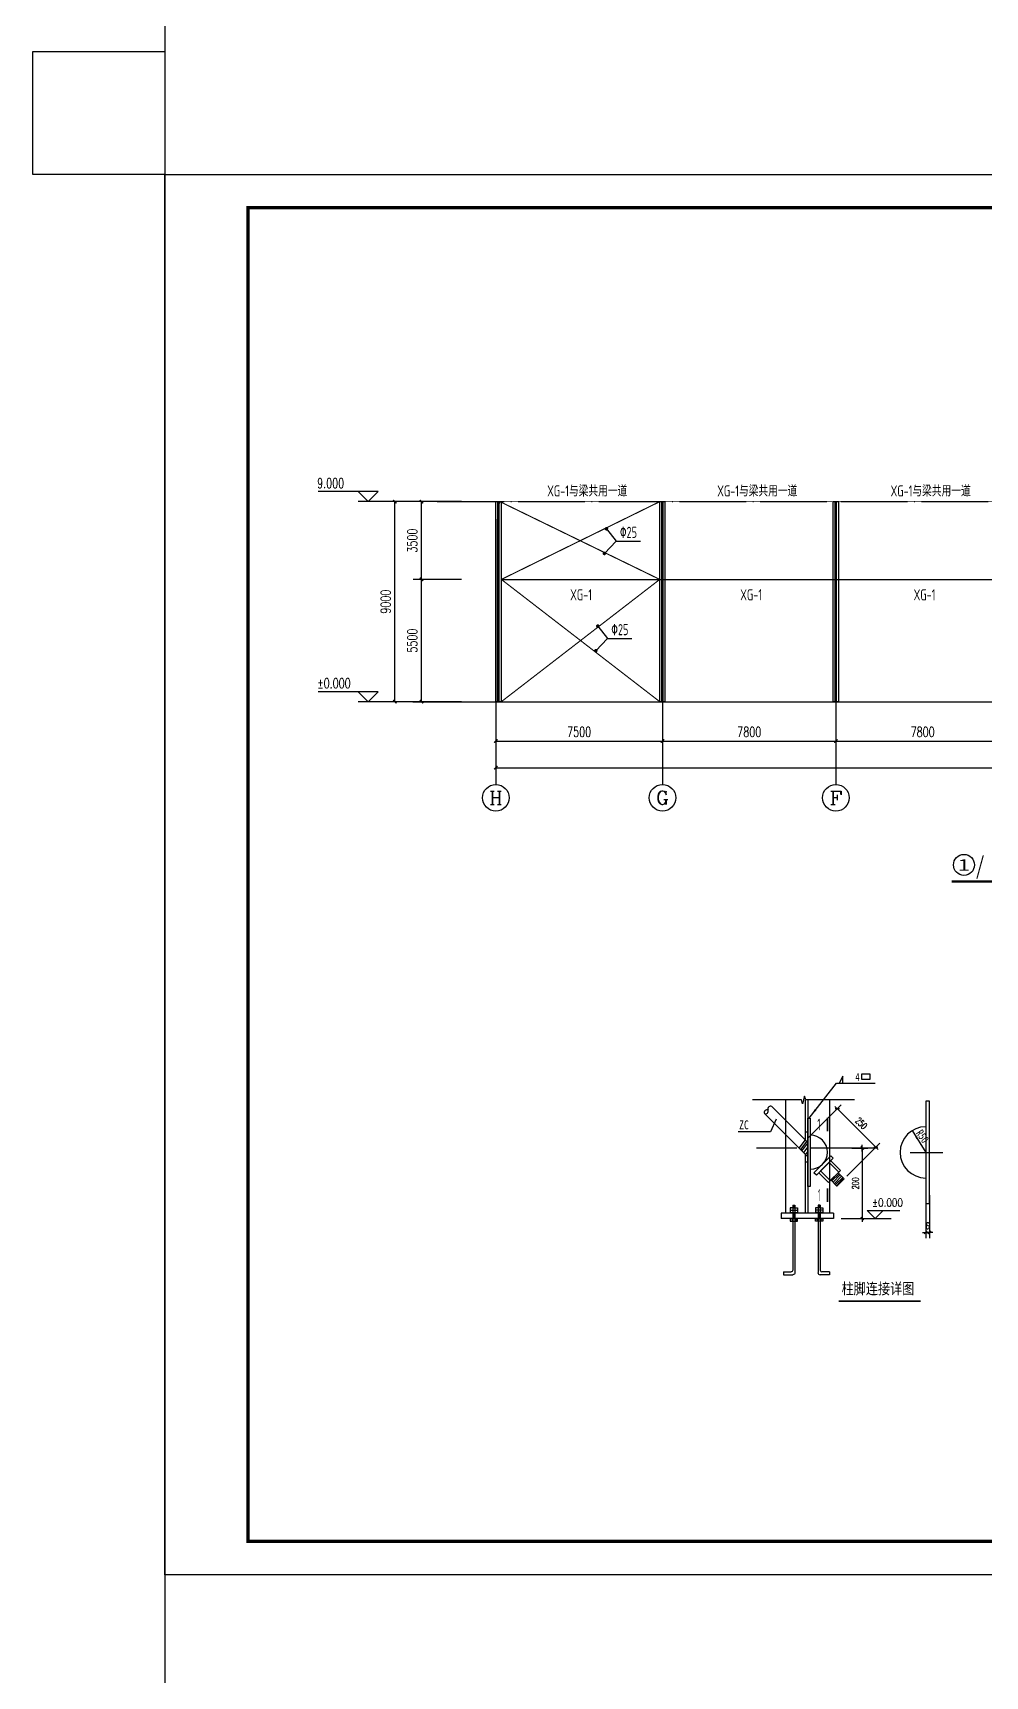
# Model space of a CAD drawing. Header units: millimetres. Extents: x 6950065 to 7140129, y 16284814 to 19754034.
# Drawn here: x 6950065 to 6992906, y 18231874 to 18305807 of the extents above; entities that cross this region are included whole.
import ezdxf
from ezdxf.enums import TextEntityAlignment as Align

# ---------------------------------------------------------------- set-up
doc = ezdxf.new("R2010")
doc.units = ezdxf.units.MM
doc.header["$LTSCALE"] = 1500
doc.header["$MEASUREMENT"] = 0
doc.linetypes.add('DOTE', pattern=[2.42, 2, -0.2, 0.02, -0.2])
doc.layers.get('Defpoints').update_dxf_attribs({"color": 1})
doc.layers.add('10', color=7, linetype='Continuous', lineweight=35)
for name, color, linetype in [('140', 2, 'Continuous'), ('AXIS', 3, 'Continuous'), ('AXIS_外部', 171, 'Continuous'), ('C型钢', 6, 'Continuous'), ('DIM_SYMB', 165, 'Continuous'), ('DOTE', 250, 'DOTE'), ('LATRINE', 6, 'Continuous'), ('OTHER', 7, 'Continuous'), ('PUB_DIM', 161, 'Continuous'), ('PUB_TEXT', 7, 'Continuous'), ('PUB_TITLE', 4, 'Continuous'), ('S-TEXT', 7, 'Continuous'), ('SURFACE', 6, 'Continuous'), ('TK', 4, 'Continuous'), ('中粗', 4, 'Continuous'), ('钢梁', 27, 'Continuous')]:
    doc.layers.add(name, color=color, linetype=linetype)
doc.styles.add('-仿宋_GB2312', font='', dxfattribs={"width": 0.7})
doc.styles.add('-宋体', font='', dxfattribs={"width": 0.8})
doc.styles.add('_TCH_AXIS', font='COMPLEX', dxfattribs={"bigfont": 'GBCBIG'})
doc.styles.add('_TCH_DIM', font='SIMPLEX', dxfattribs={"bigfont": 'GBCBIG'})
doc.styles.add('_TCH_DIM_T3', font='SIMPLEX', dxfattribs={"width": 0.705882, "bigfont": 'GBCBIG'})
doc.styles.add('DIM_FONT', font='SIMPLEX', dxfattribs={"width": 0.7, "bigfont": 'GBCBIG'})
doc.styles.add('HT', font='simhei.ttf', dxfattribs={"width": 0.7})
doc.styles.add('ROMANS', font='romans', dxfattribs={"width": 0.65, "height": 231.275})
doc.styles.get("Standard").update_dxf_attribs({"font": 'gbenor.shx', "bigfont": 'gbcbig.shx'})
doc.styles.add('TK-LG-B', font='', dxfattribs={"width": 0.75})
doc.styles.add('TSSD_Dimension', font='Tssdeng.shx', dxfattribs={"width": 0.7, "bigfont": 'hztxt.shx'})
doc.styles.add('TSSD_REIN', font='tssdeng.shx', dxfattribs={"width": 0.7, "bigfont": 'tssdchn.shx'})
doc.styles.add('图签宋体', font='', dxfattribs={"height": 300})
doc.styles.add('图签黑体', font='simhei.ttf', dxfattribs={"height": 550})
doc.styles.get('-仿宋_GB2312').set_extended_font_data('SimSun')
doc.styles.get('-宋体').set_extended_font_data('SimSun')
doc.styles.get('TK-LG-B').set_extended_font_data('SimSun')
doc.styles.get('图签宋体').set_extended_font_data('NSimSun')
doc.dimstyles.new('_TCH_ARCH&&150', dxfattribs={"dimtxt": 446.25, "dimasz": 150, "dimexe": 375, "dimexo": 450, "dimgap": 189.375, "dimtad": 1, "dimdec": 0, "dimzin": 0, "dimdsep": 46, "dimtxsty": '_TCH_DIM_T3', "dimblk": 'ARCHTICK', "dimcen": 0.09, "dimclrt": 7, "dimazin": 2, "dimtfac": 1, "dimtdec": 0, "dimtix": 1, "dimtmove": 2, "dimatfit": 3, "dimfxl": 0, "dimtolj": 1, "dimtzin": 0, "dimarcsym": 0})
doc.dimstyles.new('AXIS', dxfattribs={"dimtxt": 300, "dimasz": 1, "dimexe": 250, "dimexo": 300, "dimgap": 150, "dimtad": 1, "dimdec": 0, "dimzin": 0, "dimdsep": 46, "dimtxsty": 'DIM_FONT', "dimblk": '_DIMX', "dimcen": 0.09, "dimse1": 1, "dimse2": 1, "dimclrt": 7, "dimadec": 0, "dimazin": 0, "dimtfac": 1, "dimtdec": 0, "dimtix": 1, "dimtmove": 2, "dimatfit": 3, "dimldrblk": '_DIMX', "dimfxl": 0, "dimtolj": 1, "dimtzin": 0, "dimarcsym": 0})
doc.dimstyles.new('dimn', dxfattribs={"dimtxt": 300, "dimasz": 1, "dimexe": 250, "dimexo": 300, "dimgap": 150, "dimtad": 1, "dimdec": 0, "dimzin": 0, "dimdsep": 46, "dimtxsty": 'DIM_FONT', "dimblk": '_DIMX', "dimcen": 0, "dimdle": 100, "dimclrt": 7, "dimadec": 1, "dimazin": 0, "dimtfac": 1, "dimtdec": 0, "dimtix": 1, "dimtmove": 2, "dimatfit": 3, "dimldrblk": 'ARCHTICK', "dimfxl": 0, "dimtolj": 1, "dimtzin": 0, "dimarcsym": 0})

# ---------------------------------------------------------------- blocks, each defined once
blk = doc.blocks.new('GFHGFHGFHGFH')
at = {"layer": '钢梁'}
for p, q in [((5360311, 18657624), (5360311, 18666624)), ((5360406, 18657624), (5360406, 18666624)), ((5360466, 18657624), (5360466, 18666624)), ((5360561, 18657624), (5360561, 18666624)), ((5360561, 18657624), (5360311, 18657624)), ((5360561, 18657624), (5360311, 18657624))]:
    blk.add_line(p, q, dxfattribs=at)
blk.add_lwpolyline([(5360311, 18666624), (5360561, 18666624)], dxfattribs=at)
blk = doc.blocks.new('_DIMX')
blk.add_line((-150, 0), (150, 0))
at = {"const_width": 50}
blk.add_lwpolyline([(-70, -70), (70, 70)], dxfattribs=at)
blk = doc.blocks.new('*D58')
at = {"layer": 'AXIS', "color": 0, "lineweight": -2}
for p, q in [((724332, -8119), (725050, -8119)), ((724800, -8120), (724800, -11294)), ((724332, -11295), (725050, -11295))]:
    blk.add_line(p, q, dxfattribs=at)
at = {"layer": 'Defpoints', "color": 0}
for p in [(724032, -8119), (724032, -11295), (724800, -11295)]:
    blk.add_point(p, dxfattribs=at)
at = {"layer": 'AXIS', "color": 0, "lineweight": -2}
for p, rotation in [((724800, -8119), 90), ((724800, -11295), 270)]:
    blk.add_blockref('_DIMX', p, dxfattribs=dict(at, rotation=rotation))
at = {"layer": 'AXIS', "color": 7, "insert": (724500, -9707), "char_height": 300, "attachment_point": 5, "rotation": 90, "style": 'DIM_FONT'}
blk.add_mtext('\\A1;200', dxfattribs=at)
blk = doc.blocks.new('*D59')
at = {"layer": 'Defpoints', "color": 0}
for p in [(727654, -9938), (727827, -9938), (727827, -11920)]:
    blk.add_point(p, dxfattribs=at)
at = {"layer": 'PUB_DIM', "color": 0, "lineweight": -2}
for p, q in [((727654, -10238), (727654, -12170)), ((727827, -10238), (727827, -12170)), ((727653, -11920), (727652, -11920)), ((727654, -11920), (727827, -11920)), ((727828, -11920), (727829, -11920))]:
    blk.add_line(p, q, dxfattribs=at)
blk.add_blockref('_DIMX', (727654, -11920), dxfattribs=at)
at = {"layer": 'PUB_DIM', "color": 0, "lineweight": -2, "rotation": 180}
blk.add_blockref('_DIMX', (727827, -11920), dxfattribs=at)
at = {"layer": 'PUB_DIM', "color": 7, "insert": (727741, -11620), "char_height": 300, "attachment_point": 5, "style": 'DIM_FONT'}
blk.add_mtext('\\A1;6', dxfattribs=at)
blk = doc.blocks.new('_ArchTick')
at = {"color": 0, "linetype": 'ByBlock', "const_width": 0.4}
blk.add_lwpolyline([(-0.5, -0.5), (0.5, 0.5)], dxfattribs=at)
blk = doc.blocks.new('A$C788344A8')
at = {"layer": '140'}
for p, q in [((640, 2560, 128), (640, 0, 128)), ((736, 2560, 128), (640, 2560, 128)), ((736, 0, 128), (736, 2560, 128)), ((640, 0, 128), (736, 0, 128))]:
    blk.add_line(p, q, dxfattribs=at)
blk.add_arc((640, 1280), 640, 90, 270, dxfattribs=at)
blk = doc.blocks.new('A$C16725D18')
at = {"color": 0}
for p, q in [((0, 175), (0, 93)), ((0, 175), (416, 175)), ((0, 93), (416, 93)), ((16, 175), (16, 93)), ((33, 175), (33, 93)), ((49, 175), (49, 93)), ((65, 175), (65, 93)), ((82, 175), (82, 93)), ((109, 175), (109, 271)), ((109, 271), (301, 271)), ((109, 175), (109, 93)), ((109, 93), (109, 0)), ((109, 0), (301, 0)), ((195, 271), (195, 0)), ((279, 271), (279, 0)), ((330, 175), (330, 93)), ((346, 175), (346, 93)), ((367, 175), (367, 93)), ((383, 175), (383, 93)), ((400, 175), (400, 93)), ((416, 175), (416, 93)), ((416, 175), (2440, 175)), ((416, 93), (2531, 93)), ((432, 175), (432, 93)), ((432, 175), (432, 93)), ((449, 175), (449, 93)), ((465, 175), (465, 93)), ((481, 175), (481, 93)), ((498, 175), (498, 93)), ((509, 0), (509, 271)), ((509, 204), (604, 204)), ((509, 59), (604, 59)), ((2506, 522), (2613, 522)), ((2506, 522), (2506, 241)), ((2613, 522), (2613, 174))]:
    blk.add_line(p, q, dxfattribs=at)
blk.add_lwpolyline([(509, 271), (604, 271), (604, 175), (604, 93), (604, 0), (509, 0)], dxfattribs=at)
for centre, radius, end in [((2440, 241), 65.3, 0), ((2531, 174), 81.6, 360)]:
    blk.add_arc(centre, radius, 270, end, dxfattribs=at)
at = {"layer": 'PUB_DIM'}
blk.add_line((124, 235), (124, 235), dxfattribs=at)
blk = doc.blocks.new('_ARROW')
blk.add_solid([(0, 0), (-1, 0.1), (-1, -0.1)])
blk = doc.blocks.new('A$C053D6479')
at = {"layer": 'PUB_TITLE'}
h = blk.add_hatch(color=256, dxfattribs=at)
h.dxf.hatch_style = 1
edge = h.paths.add_edge_path()
edge.add_spline(control_points=[(1026, 827), (1105, 920), (1188, 1008), (1266, 1102)], knot_values=[13, 13, 13, 13, 14, 14, 14, 14], degree=3, periodic=0)
edge.add_spline(control_points=[(1266, 1102), (1258, 1111), (1249, 1119), (1239, 1116)], knot_values=[12, 12, 12, 12, 13, 13, 13, 13], degree=3, periodic=0)
edge.add_spline(control_points=[(1239, 1116), (1210, 1107), (1179, 1092), (1144, 1077)], knot_values=[11, 11, 11, 11, 12, 12, 12, 12], degree=3, periodic=0)
edge.add_spline(control_points=[(1144, 1077), (1109, 1063), (1069, 1053), (1047, 1038)], knot_values=[10, 10, 10, 10, 11, 11, 11, 11], degree=3, periodic=0)
edge.add_spline(control_points=[(1047, 1038), (1028, 1026), (1007, 992), (991, 972)], knot_values=[9, 9, 9, 9, 10, 10, 10, 10], degree=3, periodic=0)
edge.add_spline(control_points=[(991, 972), (942, 913), (899, 868), (849, 810)], knot_values=[8, 8, 8, 8, 9, 9, 9, 9], degree=3, periodic=0)
edge.add_spline(control_points=[(849, 810), (842, 801), (822, 776), (822, 775)], knot_values=[7, 7, 7, 7, 8, 8, 8, 8], degree=3, periodic=0)
edge.add_spline(control_points=[(822, 775), (823, 771), (848, 752), (859, 744)], knot_values=[6, 6, 6, 6, 7, 7, 7, 7], degree=3, periodic=0)
edge.add_spline(control_points=[(859, 744), (949, 670), (1035, 592), (1122, 521)], knot_values=[5, 5, 5, 5, 6, 6, 6, 6], degree=3, periodic=0)
edge.add_spline(control_points=[(1122, 521), (1153, 527), (1185, 530), (1217, 533)], knot_values=[4, 4, 4, 4, 5, 5, 5, 5], degree=3, periodic=0)
edge.add_spline(control_points=[(1217, 533), (1246, 535), (1293, 532), (1316, 542)], knot_values=[3, 3, 3, 3, 4, 4, 4, 4], degree=3, periodic=0)
edge.add_spline(control_points=[(1316, 542), (1327, 547), (1338, 565), (1349, 579)], knot_values=[2, 2, 2, 2, 3, 3, 3, 3], degree=3, periodic=0)
edge.add_spline(control_points=[(1349, 579), (1423, 670), (1507, 759), (1572, 848)], knot_values=[1, 1, 1, 1, 2, 2, 2, 2], degree=3, periodic=0)
edge.add_spline(control_points=[(1572, 848), (1564, 852), (1561, 861), (1551, 862)], knot_values=[0, 0, 0, 0, 1, 1, 1, 1], degree=3, periodic=0)
edge.add_spline(control_points=[(1551, 862), (1469, 769), (1393, 671), (1310, 579)], knot_values=[15, 15, 15, 15, 16, 16, 16, 16], degree=3, periodic=0)
edge.add_spline(control_points=[(1310, 579), (1216, 662), (1118, 742), (1026, 827)], knot_values=[14, 14, 14, 14, 15, 15, 15, 15], degree=3, periodic=0)
at = {"layer": 'TK'}
for points, knots in [([(1031, 1298), (1066, 1286), (1054, 1262), (1045, 1224), (1036, 1188), (1031, 1158), (1024, 1121), (1020, 1104), (1017, 1085), (1012, 1071), (1004, 1052), (976, 1026), (956, 1003), (906, 946), (866, 899), (814, 839), (806, 829), (789, 806), (787, 806), (777, 804), (728, 856), (719, 864), (651, 922), (580, 978), (514, 1036), (509, 1106), (488, 1176), (479, 1247), (570, 1343), (663, 1436), (758, 1526), (764, 1523), (768, 1518), (774, 1515), (693, 1422), (599, 1343), (520, 1249), (607, 1171), (698, 1096), (789, 1021), (874, 1109), (950, 1206), (1031, 1298)], [0, 0, 0, 0, 1, 1, 1, 2, 2, 2, 3, 3, 3, 4, 4, 4, 5, 5, 5, 6, 6, 6, 7, 7, 7, 8, 8, 8, 9, 9, 9, 10, 10, 10, 11, 11, 11, 12, 12, 12, 13, 13, 13, 14, 14, 14, 14]), ([(555, 949), (624, 891), (699, 833), (760, 773), (689, 691), (614, 604), (539, 517), (529, 505), (516, 487), (506, 482), (492, 475), (469, 472), (452, 467), (416, 456), (383, 448), (342, 438), (323, 433), (297, 422), (293, 440), (291, 452), (313, 470), (322, 480), (400, 566), (477, 652), (553, 736), (460, 815), (366, 894), (270, 970), (183, 883), (101, 791), (16, 703), (-18, 714), (9, 735), (28, 755), (103, 838), (192, 930), (266, 1005), (319, 1009), (387, 1005), (442, 1007), (456, 1008), (472, 1011), (485, 1007), (507, 1000), (534, 967), (555, 949)], [0, 0, 0, 0, 1, 1, 1, 2, 2, 2, 3, 3, 3, 4, 4, 4, 5, 5, 5, 6, 6, 6, 7, 7, 7, 8, 8, 8, 9, 9, 9, 10, 10, 10, 11, 11, 11, 12, 12, 12, 13, 13, 13, 14, 14, 14, 15, 15, 15, 15]), ([(1551, 862), (1561, 861), (1564, 852), (1572, 848), (1507, 759), (1423, 670), (1349, 579), (1338, 565), (1327, 547), (1316, 542), (1293, 532), (1246, 535), (1217, 533), (1185, 530), (1153, 527), (1122, 521), (1035, 592), (949, 670), (859, 744), (848, 752), (823, 771), (822, 775), (822, 776), (842, 801), (849, 810), (899, 868), (942, 913), (991, 972), (1007, 992), (1028, 1026), (1047, 1038), (1069, 1053), (1109, 1063), (1144, 1077), (1179, 1092), (1210, 1107), (1239, 1116), (1249, 1119), (1258, 1111), (1266, 1102), (1188, 1008), (1105, 920), (1026, 827), (1118, 742), (1216, 662), (1310, 579), (1393, 671), (1469, 769), (1551, 862)], [0, 0, 0, 0, 1, 1, 1, 2, 2, 2, 3, 3, 3, 4, 4, 4, 5, 5, 5, 6, 6, 6, 7, 7, 7, 8, 8, 8, 9, 9, 9, 10, 10, 10, 11, 11, 11, 12, 12, 12, 13, 13, 13, 14, 14, 14, 15, 15, 15, 16, 16, 16, 16]), ([(1097, 490), (1100, 425), (1106, 361), (1107, 294), (1018, 207), (925, 121), (830, 33), (818, 21), (800, 0), (787, 0), (768, -1), (725, 49), (712, 60), (662, 103), (616, 143), (568, 186), (545, 207), (518, 224), (499, 250), (501, 259), (511, 261), (516, 267), (609, 192), (696, 111), (785, 33), (883, 118), (977, 208), (1070, 298), (992, 373), (892, 456), (803, 534), (791, 544), (768, 561), (766, 569), (761, 588), (776, 634), (780, 655), (785, 690), (788, 721), (795, 746), (897, 661), (998, 576), (1097, 490)], [0, 0, 0, 0, 1, 1, 1, 2, 2, 2, 3, 3, 3, 4, 4, 4, 5, 5, 5, 6, 6, 6, 7, 7, 7, 8, 8, 8, 9, 9, 9, 10, 10, 10, 11, 11, 11, 12, 12, 12, 13, 13, 13, 14, 14, 14, 14])]:
    blk.add_open_spline(points, degree=3, knots=knots, dxfattribs=at)
blk = doc.blocks.new('GeYuanFrame_47452731', base_point=(18.76, 4.34))
at = {"layer": 'PUB_TITLE'}
for points in [[(554.76, 235.14), (554.76, 292.54)], [(578.76, 235.14), (578.76, 292.54)], [(554.76, 202.14), (554.76, 229.64)], [(578.76, 202.14), (578.76, 229.64)], [(554.76, 14.34), (554.76, 111.14)]]:
    blk.add_lwpolyline(points, dxfattribs=at)
at = {"layer": 'TK'}
for p, q in [((43.76, 414.34), (602.76, 414.34)), ((532.76, 316.74), (602.76, 316.74)), ((532.76, 284.34), (602.76, 284.34)), ((532.76, 276.14), (602.76, 276.14)), ((532.76, 267.94), (602.76, 267.94)), ((532.76, 259.74), (602.76, 259.74)), ((532.76, 251.54), (602.76, 251.54)), ((532.76, 243.34), (602.76, 243.34)), ((532.76, 235.14), (602.76, 235.14)), ((532.76, 235.14), (602.76, 235.14)), ((532.76, 102.34), (602.76, 102.34)), ((532.76, 93.54), (602.76, 93.54)), ((532.76, 84.74), (554.76, 84.74)), ((532.76, 84.74), (602.76, 84.74)), ((532.76, 67.18), (602.76, 67.18)), ((532.76, 67.14), (602.76, 67.14)), ((532.76, 60.58), (602.76, 60.58)), ((532.76, 53.98), (602.76, 53.98)), ((532.76, 47.38), (602.76, 47.38)), ((532.76, 40.78), (602.76, 40.78)), ((532.76, 34.18), (602.76, 34.18)), ((532.76, 27.58), (602.76, 27.58)), ((532.76, 20.98), (602.76, 20.98)), ((532.76, 14.34), (602.76, 14.34))]:
    blk.add_line(p, q, dxfattribs=at)
for points in [[(18.76, 424.34), (612.76, 424.34), (612.76, 4.34), (18.76, 4.34), (18.76, 424.34)], [(532.76, 292.54), (602.76, 292.54)], [(532.76, 235.14), (602.76, 235.14)], [(532.76, 229.64), (602.76, 229.64)], [(532.76, 224.14), (602.76, 224.14)], [(532.76, 218.64), (602.76, 218.64)], [(532.76, 213.14), (602.76, 213.14)], [(532.76, 207.64), (602.76, 207.64)], [(532.76, 202.14), (602.76, 202.14)], [(532.76, 196.64), (602.76, 196.64)], [(532.76, 151.14), (602.76, 151.14)]]:
    blk.add_lwpolyline(points, dxfattribs=at)
at = {"layer": 'TK', "const_width": 1}
blk.add_lwpolyline([(602.76, 414.34), (43.76, 414.34), (43.76, 14.34), (602.76, 14.34)], close=True, dxfattribs=at)
at = {"layer": 'TK'}
for points, const_width in [([(532.76, 414.34), (532.76, 14.34)], 0.4), ([(532.76, 356.95), (602.76, 356.95)], 0.35), ([(532.76, 292.54), (602.76, 292.54)], 0.35), ([(532.76, 292.54), (602.76, 292.54)], 0.35), ([(532.76, 235.14), (602.76, 235.14)], 0.35), ([(532.76, 202.14), (602.76, 202.14)], 0.35), ([(532.76, 156.64), (602.76, 156.64)], 0.35), ([(532.76, 111.14), (602.76, 111.14)], 0.35), ([(532.76, 67.18), (602.76, 67.18)], 0.35)]:
    blk.add_lwpolyline(points, dxfattribs=dict(at, const_width=const_width))
at = {"layer": 'PUB_TITLE', "xscale": 0.01000000000021828, "yscale": 0.01000000000021828, "zscale": 0.01}
blk.add_blockref('A$C053D6479', (559.86, 336.08), dxfattribs=at)
at = {"layer": 'TK', "style": '图签宋体'}
for s, height, p in [('总平面', 2.4, (534.9, 409.1)), ('类   别', 2.4, (537.65, 287.9)), ('姓   名', 2.4, (560.87, 287.9)), ('签   名', 2.4, (584.35, 287.9)), ('审   定', 2.4, (537.65, 279.7)), ('审   核', 2.4, (537.65, 271.5)), ('项目负责人', 2.4, (535.8, 263.3)), ('专业负责人', 2.4, (535.56, 255.1)), ('校   对', 2.4, (538.06, 246.9)), ('设   计', 2.4, (538.03, 238.7)), ('专业会签', 2.4, (536.79, 231.05)), ('建  筑', 1.44, (536.28, 226.92)), ('结  构', 1.44, (536.28, 221.42)), ('给排水', 1.44, (536.28, 215.92)), ('电  气', 1.44, (536.28, 210.42)), ('暖  通', 1.44, (536.28, 204.92)), ('单 位 出 图 专 用 章 盖 章', 2.4, (544.39, 198.16)), ('本图未盖章无效', 2.4, (556.1, 158.51)), ('个 人 执 业 专 用 章 盖 章', 2.4, (545.19, 152.58)), ('本图未盖章无效', 2.4, (556.1, 113.01)), ('建设单位', 2.4, (537.06, 106.14)), ('工程名称', 2.4, (537.14, 97.93)), ('子项名称', 2.4, (537.52, 88.95)), ('图    名', 2.4, (537.3, 75.3)), ('工程编号', 2.4, (537.44, 63.58)), ('子项编号', 2.4, (537.44, 57)), ('专    业', 2.4, (537.68, 50.69)), ('图    号', 2.4, (537.69, 43.58)), ('设计阶段', 2.4, (537.12, 37.12)), ('比    例', 2.4, (537.26, 30.44)), ('修改版次', 2.4, (536.91, 24.22)), ('完成时间', 2.4, (536.79, 17.83))]:
    blk.add_text(s, height=height, dxfattribs=at).set_placement(p)
at = {"layer": 'TK'}
for s, height, style, width, p in [('SITE PLAN', 1.697, 'ROMANS', 0.76, (535.02, 406.31)), ('建筑行业（建筑工程）甲级           证书编号:A133002877', 2.2, '-宋体', 0.8, (533.67, 311.64)), ('风景园林工程设计专项甲级           证书编号:A133002877', 2.2, '-宋体', 0.8, (533.67, 307.62)), ('城乡规划编制资质乙级        证书编号:[浙]城规编(142069)', 2.2, '-宋体', 0.8, (533.67, 303.63)), ('市政行业（给水工程、排水工程）乙级 证书编号:A233029948', 2.2, '-宋体', 0.8, (533.67, 299.55)), ('市政行业（道路工程、桥梁工程）乙级 证书编号:A233029948', 2.2, '-宋体', 0.8, (533.67, 295.5)), ('CATEGORY', 1.8, 'TSSD_REIN', 0.7, (539.99, 284.98)), ('NAME', 1.8, 'TSSD_REIN', 0.7, (565.18, 284.98)), ('SIGNATURE', 1.8, 'TSSD_REIN', 0.7, (587.34, 284.98)), ('AUTHORIZED FOR ISSUE BY', 1.8, 'TSSD_REIN', 0.7, (533.79, 276.98)), ('REVIEWED BY', 1.8, 'TSSD_REIN', 0.7, (539.03, 268.72)), ('PROJECT DIRECTOR', 1.8, 'TSSD_REIN', 0.7, (537.22, 260.55)), ('DISCIPLINE RESPONSIBLE BY', 1.8, 'TSSD_REIN', 0.7, (533.25, 252.28)), ('CHECKED BY', 1.8, 'TSSD_REIN', 0.7, (539.42, 244.25)), ('DESIGNED BY', 1.8, 'TSSD_REIN', 0.7, (539.43, 236.08)), ('CONFIRMED BY', 1.8, 'TSSD_REIN', 0.7, (554.61, 231.23)), ('ARCHITECTURE', 1.08, 'TSSD_REIN', 0.7, (536.32, 225.15)), ('STRUCTURE', 1.08, 'TSSD_REIN', 0.7, (536.32, 219.65)), ('ARCHITECTURE', 1.08, 'TSSD_REIN', 0.7, (536.32, 214.15)), ('ARCHITECTURE', 1.08, 'TSSD_REIN', 0.7, (536.32, 208.65)), ('ARCHITECTURE', 1.08, 'TSSD_REIN', 0.7, (536.32, 203.15)), ('OWNER', 1.8, 'TSSD_REIN', 0.7, (541.65, 103.29)), ('PROJECT', 1.8, 'TSSD_REIN', 0.7, (540.19, 94.83)), ('SUB-PROJECT', 1.8, 'TSSD_REIN', 0.7, (539.53, 86.11)), ('DRAWING TITLE', 1.8, 'TSSD_REIN', 0.7, (538.64, 72.34)), ('PRO N0.', 1.8, 'TSSD_REIN', 0.7, (541.68, 60.96)), ('SUBITEM NO.', 1.8, 'TSSD_REIN', 0.7, (539.82, 54.39)), ('PROFESSIONAL', 1.8, 'TSSD_REIN', 0.8, (538.55, 47.95)), ('DRAWING NO.', 1.8, 'TSSD_REIN', 0.7, (539.86, 41.26)), ('STAGE', 1.8, 'TSSD_REIN', 0.7, (541.76, 34.84)), ('SCALE', 1.8, 'TSSD_REIN', 0.7, (542.05, 28.23)), ('EDITION NO.', 1.8, 'TSSD_REIN', 0.8, (539.2, 21.45)), ('DATE', 1.8, 'TSSD_REIN', 0.7, (542, 15.26))]:
    blk.add_text(s, height=height, dxfattribs=dict(at, style=style, width=width)).set_placement(p)
for s, height, style, width, p in [('浙江华越设计股份有限公司', 3.96, 'HT', 0.9, (567.74, 328.97)), ('ZHEJIANG HOY DESIGN CO.,LTD', 2.8, '图签黑体', 1.11, (567.73, 323.1))]:
    blk.add_text(s, height=height, dxfattribs=dict(at, style=style, width=width)).set_placement(p, align=Align.MIDDLE)
at = {"layer": 'TK', "char_height": 2.4, "attachment_point": 5, "style": '图签宋体'}
for s, insert, width in [('张矗', (566.76, 280.21), 24), ('顾晓东', (566.76, 272.04), 24), ('钟高华', (566.76, 263.84), 24), ('顾晓东', (566.76, 255.57), 24), ('李福', (566.76, 247.44), 24), ('韩炎刚', (566.76, 239.24), 24), ('安徽鑫普瑞复合材料有限公司', (578.76, 106.74), 48), ('安徽鑫普瑞复合材料有限公司新建厂区', (578.76, 97.94), 48), ('厂房二', (578.76, 89.14), 48), ('柱间支撑布置图', (578.76, 75.94), 48), ('2020-HYAJLF-0734', (578.76, 63.88), 48), ('2020-HYAJLF-0734S-a-002', (578.76, 57.28), 48), ('结构', (578.76, 50.68), 48), ('结施-08', (578.76, 44.08), 48), ('施工图设计', (578.76, 37.48), 48), ('1:150', (578.76, 30.88), 48), ('1.0', (578.76, 24.28), 48), ('2020.08.26', (578.76, 17.69), 48)]:
    blk.add_mtext(s, dxfattribs=dict(at, insert=insert, width=width))
blk = doc.blocks.new('*D1596')
at = {"layer": 'AXIS_外部', "color": 0, "lineweight": -2}
for p, q in [((6986192, 18275584), (6986192, 18273569)), ((6993992, 18275584), (6993992, 18273569)), ((6986192, 18273944), (6993992, 18273944))]:
    blk.add_line(p, q, dxfattribs=at)
at = {"layer": 'Defpoints', "color": 0}
for p in [(6986192, 18276034), (6993992, 18276034), (6993992, 18273944)]:
    blk.add_point(p, dxfattribs=at)
at = {"layer": 'AXIS_外部', "color": 0, "lineweight": -2, "xscale": 150, "yscale": 150, "zscale": 150, "rotation": 180}
blk.add_blockref('_ArchTick', (6986192, 18273944), dxfattribs=at)
at = {"layer": 'AXIS_外部', "color": 0, "lineweight": -2, "xscale": 150, "yscale": 150, "zscale": 150}
blk.add_blockref('_ArchTick', (6993992, 18273944), dxfattribs=at)
at = {"layer": 'AXIS_外部', "color": 7, "insert": (6990092, 18274356), "char_height": 446.2, "attachment_point": 5, "style": '_TCH_DIM_T3'}
blk.add_mtext('\\A1;7800', dxfattribs=at)
blk = doc.blocks.new('*D1597')
at = {"layer": 'AXIS_外部', "color": 0, "lineweight": -2}
for p, q in [((6978392, 18275584), (6978392, 18273569)), ((6986192, 18275584), (6986192, 18273569)), ((6978392, 18273944), (6986192, 18273944))]:
    blk.add_line(p, q, dxfattribs=at)
at = {"layer": 'Defpoints', "color": 0}
for p in [(6978392, 18276034), (6986192, 18276034), (6986192, 18273944)]:
    blk.add_point(p, dxfattribs=at)
at = {"layer": 'AXIS_外部', "color": 0, "lineweight": -2, "xscale": 150, "yscale": 150, "zscale": 150, "rotation": 180}
blk.add_blockref('_ArchTick', (6978392, 18273944), dxfattribs=at)
at = {"layer": 'AXIS_外部', "color": 0, "lineweight": -2, "xscale": 150, "yscale": 150, "zscale": 150}
blk.add_blockref('_ArchTick', (6986192, 18273944), dxfattribs=at)
at = {"layer": 'AXIS_外部', "color": 7, "insert": (6982292, 18274356), "char_height": 446.2, "attachment_point": 5, "style": '_TCH_DIM_T3'}
blk.add_mtext('\\A1;7800', dxfattribs=at)
blk = doc.blocks.new('*D1598')
at = {"layer": 'AXIS_外部', "color": 0, "lineweight": -2}
for p, q in [((6970892, 18275584), (6970892, 18273569)), ((6978392, 18275584), (6978392, 18273569)), ((6970892, 18273944), (6978392, 18273944))]:
    blk.add_line(p, q, dxfattribs=at)
at = {"layer": 'Defpoints', "color": 0}
for p in [(6970892, 18276034), (6978392, 18276034), (6978392, 18273944)]:
    blk.add_point(p, dxfattribs=at)
at = {"layer": 'AXIS_外部', "color": 0, "lineweight": -2, "xscale": 150, "yscale": 150, "zscale": 150, "rotation": 180}
blk.add_blockref('_ArchTick', (6970892, 18273944), dxfattribs=at)
at = {"layer": 'AXIS_外部', "color": 0, "lineweight": -2, "xscale": 150, "yscale": 150, "zscale": 150}
blk.add_blockref('_ArchTick', (6978392, 18273944), dxfattribs=at)
at = {"layer": 'AXIS_外部', "color": 7, "insert": (6974642, 18274356), "char_height": 446.2, "attachment_point": 5, "style": '_TCH_DIM_T3'}
blk.add_mtext('\\A1;7500', dxfattribs=at)
blk = doc.blocks.new('*D1599')
at = {"layer": 'Defpoints', "color": 0}
for p in [(6967549, 18281216), (6969798, 18281216), (6969798, 18275716)]:
    blk.add_point(p, dxfattribs=at)
at = {"layer": 'PUB_DIM', "color": 0, "lineweight": -2}
for p, q in [((6969348, 18281216), (6967174, 18281216)), ((6967549, 18275716), (6967549, 18281216)), ((6969348, 18275716), (6967174, 18275716))]:
    blk.add_line(p, q, dxfattribs=at)
at = {"layer": 'PUB_DIM', "color": 0, "lineweight": -2, "xscale": 150, "yscale": 150, "zscale": 150}
for p, rotation in [((6967549, 18281216), 90), ((6967549, 18275716), 270)]:
    blk.add_blockref('_ArchTick', p, dxfattribs=dict(at, rotation=rotation))
at = {"layer": 'PUB_DIM', "color": 7, "insert": (6967136, 18278466), "char_height": 446.2, "attachment_point": 5, "rotation": 90, "style": '_TCH_DIM_T3'}
blk.add_mtext('\\A1;5500', dxfattribs=at)
blk = doc.blocks.new('*D1600')
at = {"layer": 'AXIS_外部', "color": 0, "lineweight": -2}
for p, q in [((6970892, 18274384), (6970892, 18272369)), ((7024892, 18274384), (7024892, 18272369)), ((6970892, 18272744), (7024892, 18272744))]:
    blk.add_line(p, q, dxfattribs=at)
at = {"layer": 'Defpoints', "color": 0}
for p in [(6970892, 18274834), (7024892, 18274834), (7024892, 18272744)]:
    blk.add_point(p, dxfattribs=at)
at = {"layer": 'AXIS_外部', "color": 0, "lineweight": -2, "xscale": 150, "yscale": 150, "zscale": 150, "rotation": 180}
blk.add_blockref('_ArchTick', (6970892, 18272744), dxfattribs=at)
at = {"layer": 'AXIS_外部', "color": 0, "lineweight": -2, "xscale": 150, "yscale": 150, "zscale": 150}
blk.add_blockref('_ArchTick', (7024892, 18272744), dxfattribs=at)
at = {"layer": 'AXIS_外部', "color": 7, "insert": (6997892, 18273156), "char_height": 446.2, "attachment_point": 5, "style": '_TCH_DIM_T3'}
blk.add_mtext('\\A1;54000', dxfattribs=at)
blk = doc.blocks.new('*D1601')
at = {"layer": 'Defpoints', "color": 0}
for p in [(6966349, 18284716), (6969798, 18284716), (6969798, 18275716)]:
    blk.add_point(p, dxfattribs=at)
at = {"layer": 'PUB_DIM', "color": 0, "lineweight": -2}
for p, q in [((6969348, 18284716), (6965974, 18284716)), ((6966349, 18275716), (6966349, 18284716)), ((6969348, 18275716), (6965974, 18275716))]:
    blk.add_line(p, q, dxfattribs=at)
at = {"layer": 'PUB_DIM', "color": 0, "lineweight": -2, "xscale": 150, "yscale": 150, "zscale": 150}
for p, rotation in [((6966349, 18284716), 90), ((6966349, 18275716), 270)]:
    blk.add_blockref('_ArchTick', p, dxfattribs=dict(at, rotation=rotation))
at = {"layer": 'PUB_DIM', "color": 7, "insert": (6965936, 18280216), "char_height": 446.2, "attachment_point": 5, "rotation": 90, "style": '_TCH_DIM_T3'}
blk.add_mtext('\\A1;9000', dxfattribs=at)
blk = doc.blocks.new('*D1602')
at = {"layer": 'Defpoints', "color": 0}
for p in [(6967549, 18284716), (6969798, 18284716), (6969798, 18281216)]:
    blk.add_point(p, dxfattribs=at)
at = {"layer": 'PUB_DIM', "color": 0, "lineweight": -2}
for p, q in [((6969348, 18284716), (6967174, 18284716)), ((6967549, 18281216), (6967549, 18284716)), ((6969348, 18281216), (6967174, 18281216))]:
    blk.add_line(p, q, dxfattribs=at)
at = {"layer": 'PUB_DIM', "color": 0, "lineweight": -2, "xscale": 150, "yscale": 150, "zscale": 150}
for p, rotation in [((6967549, 18284716), 90), ((6967549, 18281216), 270)]:
    blk.add_blockref('_ArchTick', p, dxfattribs=dict(at, rotation=rotation))
at = {"layer": 'PUB_DIM', "color": 7, "insert": (6967136, 18282966), "char_height": 446.2, "attachment_point": 5, "rotation": 90, "style": '_TCH_DIM_T3'}
blk.add_mtext('\\A1;3500', dxfattribs=at)
blk = doc.blocks.new('EW4RW432')
for p, q in [((723511.4, -11048.4, -288), (721146.1, -11048.4, -288)), ((721146.1, -11048.4, -288), (721146.1, -11294.7, -288)), ((723511.4, -11048.4, -288), (723511.4, -11294.7, -288)), ((723511.4, -11294.7, -288), (721146.1, -11294.7, -288)), ((723849.7, -11294.7, -288), (726101, -11294.7, -288))]:
    blk.add_line(p, q)
at = {"layer": '10', "const_width": 69.1, "elevation": -134.4}
for points in [[(723231.4, -6752.1), (723231.4, -7366.5)], [(723231.4, -10540), (723231.4, -9925.6)]]:
    blk.add_lwpolyline(points, dxfattribs=at)
at = {"layer": '10', "const_width": 64.8}
blk.add_lwpolyline([(723740.3, -15010.6), (727434.2, -15010.6)], dxfattribs=at)
at = {"layer": '140'}
for p, q in [((720399.7, -6570.1, -134.4), (722348.2, -8518.5, -134.4)), ((720725.6, -6244.2, -134.4), (722348.2, -7866.8, -134.4)), ((721340, -5971.2, -134.4), (721340, -11048.4, -134.4)), ((722233, -5971.2, -134.4), (722233, -7751.6, -134.4)), ((722348.2, -5971.2, -134.4), (722348.2, -11048.4, -134.4)), ((723331.2, -5971.2, -134.4), (723331.2, -11048.4, -134.4)), ((722348.2, -9843.9, -134.4), (722348.2, -6771.9, -134.4)), ((722348.2, -6771.9, -134.4), (722463.4, -6771.9, -134.4)), ((722463.4, -6771.9, -134.4), (722463.4, -9843.9, -134.4)), ((722348.2, -7406, -134.4), (722233, -7406, -134.4)), ((722233, -8403.3, -134.4), (722233, -11048.4, -134.4)), ((722348.2, -8748.9, -134.4), (722233, -8748.9, -134.4)), ((722626.3, -9231.1, -134.4), (723386.6, -8470.8, -134.4)), ((723495.2, -8579.4, -134.4), (722734.9, -9339.7, -134.4)), ((722843.5, -9231.1, -134.4), (723386.6, -8688, -134.4)), ((722925, -9149.6, -134.4), (723305.1, -8769.5, -134.4)), ((723305.1, -8769.5, -134.4), (723739.5, -9203.9, -134.4)), ((723386.6, -8470.8, -134.4), (723495.2, -8579.4, -134.4)), ((723386.6, -8688, -134.4), (723821, -9122.4, -134.4)), ((722734.9, -9339.7, -134.4), (722626.3, -9231.1, -134.4)), ((723277.9, -9665.5, -134.4), (722843.5, -9231.1, -134.4)), ((723359.4, -9584, -134.4), (722925, -9149.6, -134.4)), ((723821, -9122.4, -134.4), (723277.9, -9665.5, -134.4)), ((723739.5, -9203.9, -134.4), (723359.4, -9584, -134.4)), ((723386.6, -9556.9, -134.4), (723712.4, -9231.1, -134.4)), ((723642.8, -9813.1, -134.4), (723386.6, -9556.9, -134.4)), ((723754.7, -9273.4, -134.4), (723428.9, -9599.2, -134.4)), ((723810.2, -9328.8, -134.4), (723484.3, -9654.6, -134.4)), ((723871.3, -9389.9, -134.4), (723545.4, -9715.8, -134.4)), ((723922.4, -9441.1, -134.4), (723596.6, -9766.9, -134.4)), ((723968.5, -9518, -134.4), (723673.2, -9813.3, -134.4)), ((723712.4, -9231.1, -134.4), (723963, -9481.7, -134.4)), ((722463.4, -9843.9, -134.4), (722348.2, -9843.9, -134.4))]:
    blk.add_line(p, q, dxfattribs=at)
for centre, radius, start, end in [((720515.1, -6522.6, -134.4), 124.8, 67.619142, 202.38085), ((720447.3, -6454.7, -134.4), 124.8, 247.620618, 22.379368), ((720678.1, -6359.6, -134.4), 124.8, 67.619051, 202.380941), ((722463.4, -8307.9, -288), 768, 270, 90)]:
    blk.add_arc(centre, radius, start, end, dxfattribs=at)
at = {"layer": 'DOTE'}
for p, q in [((725491.7, -8118.8, -134.4), (720041.3, -8118.8, -134.4)), ((726949.4, -8315.3, -288), (728429.9, -8315.3, -288))]:
    blk.add_line(p, q, dxfattribs=at)
at = {"layer": 'OTHER'}
for p, q in [((722204.9, -5786.2, -288), (722112.7, -6124.2, -288)), ((722258.6, -5955.2, -288), (722204.9, -5786.2, -288)), ((722058.9, -5955.2, -288), (719864.3, -5955.2, -288)), ((722112.7, -6124.2, -288), (722058.9, -5955.2, -288)), ((724453.2, -5955.2, -288), (722258.6, -5955.2, -288))]:
    blk.add_line(p, q, dxfattribs=at)
at = {"layer": 'PUB_DIM'}
for p, q in [((723924.9, -4885.2, -134.4), (723763.8, -5194.6, -134.4)), ((723924.9, -5194.6, -134.4), (723924.9, -4885.2, -134.4)), ((720932.4, -6822.3, -288), (720671.3, -7396.3, -288)), ((720671.3, -7396.3, -288), (719221.9, -7396.3, -288)), ((722233, -7751.6, -134.4), (721948.5, -8118.8, -134.4)), ((722303.7, -7813.5, -134.4), (722019.2, -8180.7, -134.4)), ((722356.8, -7884.2, -134.4), (722072.3, -8251.4, -134.4)), ((722348.2, -8071.3, -134.4), (722160.7, -8313.2, -134.4)), ((722348.2, -8273.8, -134.4), (722249.1, -8401.6, -134.4)), ((723642.8, -9813.1, -134.4), (723963, -9481.7, -134.4)), ((723963, -9481.7, -134.4), (723968.5, -9518, -134.4)), ((723642.8, -9813.1, -134.4), (723673.2, -9813.3, -134.4)), ((725017.3, -10932.9, -288), (725740.9, -10932.9, -288)), ((725379.1, -11294.7, -288), (725017.3, -10932.9, -288)), ((725379.1, -10932.9, -288), (726488.7, -10932.9, -288)), ((725740.9, -10932.9, -288), (725379.1, -11294.7, -288))]:
    blk.add_line(p, q, dxfattribs=at)
at = {"layer": 'PUB_DIM', "elevation": -288}
blk.add_lwpolyline([(725158.4, -4793.2), (724767.2, -4793.2), (724767.2, -5023.1), (725158.4, -5023.1)], close=True, dxfattribs=at)
at = {"layer": 'PUB_DIM'}
for points, elevation in [([(722405.8, -6771.9), (723643.3, -5194.6), (725375.6, -5194.6)], -134.4), ([(727049.4, -7334.8), (727654.2, -8315.3)], -288)]:
    blk.add_lwpolyline(points, dxfattribs=dict(at, elevation=elevation))
at = {"yscale": 1.199999999953434, "zscale": 1.199999999999989}
for p, xscale, rotation in [((721883.8, -10686.3, -288), -1.199999999953434, 90), ((722697.4, -10686.3, -288), 1.199999999953434, 270)]:
    blk.add_blockref('A$C16725D18', p, dxfattribs=dict(at, xscale=xscale, rotation=rotation))
at = {"layer": 'PUB_DIM'}
for p, xscale, yscale, zscale, rotation in [((722405.8, -6771.9, -134.4), -480.0000000000416, 480, 480, 51.88274992866109), ((727049.4, -7334.8, -288), 432.0000000000677, 432, 432, 121.667353724674)]:
    blk.add_blockref('_ARROW', p, dxfattribs=dict(at, xscale=xscale, yscale=yscale, zscale=zscale, rotation=rotation))
at = {"layer": 'PUB_DIM', "xscale": 1.800000000046566, "yscale": 1.800000000046566, "zscale": 1.800000000000011}
blk.add_blockref('A$C788344A8', (726502.2, -10619.3, -288), dxfattribs=at)
at = {"layer": '10', "width": 0.866543}
blk.add_text('1', height=537.6, rotation=0, dxfattribs=at).set_placement((722779.8, -7328.1, -134.4), (722915.7, -7328.1, -134.4), align=Align.FIT)
at = {"layer": '10', "width": 0.654727}
blk.add_text('1', height=537.6, dxfattribs=at).set_placement((722813.1, -10501.6, -134.4), (722915.7, -10501.6, -134.4), align=Align.FIT)
at = {"layer": 'PUB_DIM', "style": 'DIM_FONT', "width": 0.8}
blk.add_text('%%P0.000', height=361.8, rotation=360, dxfattribs=at).set_placement((725933.9, -10571.1, -288), align=Align.MIDDLE)
at = {"layer": 'PUB_TEXT', "style": '-仿宋_GB2312', "width": 0.8}
for s, height, rotation, p in [('4', 360, 360, (724486, -5105.9, -288)), ('ZC', 400, 360, (719259.7, -7274.5, -288)), ('R50', 360, 304.926461, (727195.8, -7450.6, -288)), ('柱脚连接详图', 500, 360, (723869.4, -14695.7, -288))]:
    blk.add_text(s, height=height, rotation=rotation, dxfattribs=at).set_placement(p)
at = {"layer": 'AXIS'}
blk.add_aligned_dim(p1=(722159.6, -7868, -288), p2=(723889, -9597.5, -288), distance=2147.2, text='250', dimstyle='AXIS', override={"dimblk1": '_DIMX', "dimblk2": '_DIMX', "dimsah": 1, "dimse1": 0, "dimse2": 0}, dxfattribs=at).render()
dim = blk.add_aligned_dim(p1=(724032.1, -8118.8, -288), p2=(724032.1, -11294.7, -288), distance=768, text='200', dimstyle='AXIS', override={"dimblk1": '_DIMX', "dimblk2": '_DIMX', "dimsah": 1, "dimse1": 0, "dimse2": 0}, dxfattribs=at)
dim.commit()
dim.dimension.update_dxf_attribs({"geometry": '*D58', "text_midpoint": (724500.1, -9706.8, -288)})
at = {"layer": 'PUB_DIM'}
dim = blk.add_aligned_dim(p1=(727654.2, -9938.3, -288), p2=(727827, -9938.3, -288), distance=-1981.9, text='6', dimstyle='dimn', dxfattribs=at)
dim.commit()
dim.dimension.update_dxf_attribs({"geometry": '*D59', "text_midpoint": (727740.6, -11620.2, -288)})

msp = doc.modelspace()

# ---------------------------------------------------------------- linework, layer by layer
at = {"layer": 'AXIS_外部'}
for p, q in [((6970892.4, 18274542.5), (6970892.4, 18271992.5)), ((6978392.4, 18274542.5), (6978392.4, 18271992.5)), ((6986192.4, 18274542.5), (6986192.4, 18271992.5))]:
    msp.add_line(p, q, dxfattribs=at)
for centre in [(6970892.4, 18271392.5), (6978392.4, 18271392.5), (6986192.4, 18271392.5)]:
    msp.add_circle(centre, 600, dxfattribs=at)
at = {"layer": 'C型钢', "color": 3}
msp.add_lwpolyline([(6955997, 19754034.2), (6955997, 16284813.9)], dxfattribs=at)
msp.add_lwpolyline([(6950064.6, 18304962.6), (6955997, 18304962.6), (6955997, 18299436.3), (6950064.6, 18299436.3)], close=True, dxfattribs=at)
at = {"layer": 'Defpoints'}
for p, q in [((6978392.4, 18284533.6), (6978392.4, 18273996.4)), ((6986192.4, 18284716.4), (6986192.4, 18274779.3)), ((6970892.4, 18283933.6), (6970892.4, 18273996.4))]:
    msp.add_line(p, q, dxfattribs=at)
at = {"layer": 'DIM_SYMB', "const_width": 105}
msp.add_lwpolyline([(6991404.2, 18267623.5), (7002537.4, 18267623.5)], dxfattribs=at)
at = {"layer": 'DIM_SYMB', "color": 7}
msp.add_circle((6991955, 18268373.1), 472.5, dxfattribs=at)
at = {"layer": 'PUB_DIM'}
for p, q in [((6965598.7, 18285166.4), (6962898.7, 18285166.4)), ((6965148.7, 18284716.4), (6964698.7, 18285166.4)), ((6966610.1, 18284716.4), (6964698.7, 18284716.4)), ((6965148.7, 18284716.4), (6965598.7, 18285166.4)), ((6965598.7, 18276166.4), (6962898.7, 18276166.4)), ((6965148.7, 18275716.4), (6964698.7, 18276166.4)), ((6966610.1, 18275716.4), (6964698.7, 18275716.4)), ((6965148.7, 18275716.4), (6965598.7, 18276166.4))]:
    msp.add_line(p, q, dxfattribs=at)
at = {"layer": 'S-TEXT', "color": 3}
for p, q in [((6975868.7, 18283494.5), (6976305.1, 18282935.8)), ((6975775.7, 18282384.9), (6976305.1, 18282935.8)), ((6976305.1, 18282935.8), (6977405.1, 18282935.8)), ((6975388.7, 18278007), (6975918.1, 18278557.9)), ((6975481.8, 18279116.7), (6975918.1, 18278557.9)), ((6975918.1, 18278557.9), (6977018.1, 18278557.9))]:
    msp.add_line(p, q, dxfattribs=at)
at = {"layer": 'S-TEXT', "color": 3, "const_width": 80}
for points in [[(6975844.1, 18283526, 1), (6975893.4, 18283463, 1)], [(6975748, 18282356, 1), (6975803.4, 18282413.7, 1)], [(6975457.2, 18279148.2, 1), (6975506.4, 18279085.1, 1)], [(6975361, 18277978.2, 1), (6975416.5, 18278035.8, 1)]]:
    msp.add_lwpolyline(points, format="xyb", close=True, dxfattribs=at)
at = {"layer": 'SURFACE', "color": 8, "linetype": 'DOTE'}
msp.add_line((6968260.9, 18284716.4), (7024892.4, 18284716.4), dxfattribs=at)
at = {"layer": 'SURFACE', "color": 3}
msp.add_line((6971142.4, 18281216.4), (7024892.4, 18281216.4), dxfattribs=at)
at = {"layer": 'SURFACE'}
msp.add_line((6967156.5, 18275716.4), (7024892.4, 18275716.4), dxfattribs=at)
at = {"layer": 'SURFACE', "color": 3, "const_width": 25}
msp.add_lwpolyline([(6971017.4, 18284716.4), (7024892.4, 18284716.4)], dxfattribs=at)
at = {"layer": '中粗', "color": 6, "const_width": 50}
for points in [[(6971017.4, 18284539.3), (6971078.8, 18284716.4), (6978267.4, 18281216.4), (6971142.4, 18275716.4)], [(6978267.4, 18284716.4), (6971142.4, 18281216.4), (6978267.4, 18275716.4)]]:
    msp.add_lwpolyline(points, dxfattribs=at)

# ---------------------------------------------------------------- block references
at = {"layer": 'C型钢', "color": 3, "xscale": 150, "yscale": 150, "zscale": 150}
msp.add_blockref('GeYuanFrame_47452731', (6955997, 18236436.3), dxfattribs=at)
at = {"layer": 'C型钢', "color": 3}
for p in [(1610581.1, -381907.5), (1617956.1, -381907.5), (1625756.1, -381907.5)]:
    msp.add_blockref('GFHGFHGFHGFH', p, dxfattribs=at)
at = {"layer": 'LATRINE', "xscale": 0.9999, "yscale": 0.9999, "zscale": 0.9999}
msp.add_blockref('EW4RW432', (6262651, 18263752, 288), dxfattribs=at)

# ---------------------------------------------------------------- texts
at = {"layer": 'AXIS_外部', "color": 7, "style": '_TCH_AXIS'}
msp.add_text('H', height=608.3, dxfattribs=at).set_placement((6970602.7, 18271088.3), (6971182, 18271088.3), align=Align.FIT)
for s, width, p, p2 in [('G', 1.111111, (6978102.7, 18271088.3), (6978682, 18271088.3)), ('F', 1.25, (6985902.7, 18271088.3), (6986482, 18271088.3))]:
    msp.add_text(s, height=608.3, dxfattribs=dict(at, width=width)).set_placement(p, p2, align=Align.FIT)
at = {"layer": 'DIM_SYMB', "color": 7, "style": 'TK-LG-B', "width": 1.398438}
msp.add_text('1', height=534.6, dxfattribs=at).set_placement((6991687.7, 18268105.8), (6992222.3, 18268105.8), align=Align.FIT)
at = {"layer": 'DIM_SYMB', "color": 7, "style": 'TK-LG-B', "width": 0.75}
msp.add_text('/', height=793, dxfattribs=at).set_placement((6992480, 18267953.1))
at = {"layer": 'PUB_TEXT'}
for s, height, style, width, p in [('9.000', 446.25, '_TCH_DIM', 0.705882, (6962853.7, 18285323.9)), ('XG-1与梁共用一道', 500, 'TSSD_Dimension', 0.7, (6973203.7, 18284947.2)), ('XG-1与梁共用一道', 500, 'TSSD_Dimension', 0.7, (6980853.7, 18284947.2)), ('XG-1与梁共用一道', 500, 'TSSD_Dimension', 0.7, (6988653.7, 18284947.2)), ('XG-1', 500, 'TSSD_Dimension', 0.7, (6974239.1, 18280275.7)), ('XG-1', 500, 'TSSD_Dimension', 0.7, (6981889.1, 18280275.7)), ('XG-1', 500, 'TSSD_Dimension', 0.7, (6989689.1, 18280275.7)), ('%%P0.000', 446.25, '_TCH_DIM', 0.705882, (6962853.7, 18276323.9))]:
    msp.add_text(s, height=height, dxfattribs=dict(at, style=style, width=width)).set_placement(p)
at = {"layer": 'S-TEXT', "style": 'TSSD_REIN', "width": 0.7}
for p in [(6976474.3, 18283085.8), (6976087.3, 18278707.9)]:
    msp.add_text('%%13025', height=500, dxfattribs=at).set_placement(p)

# ---------------------------------------------------------------- dimensions: what is measured, and where the dimension line sits
at = {"layer": 'AXIS_外部'}
for p1, p2, picture, middle in [((6970892.4, 18276033.6), (6978392.4, 18276033.6), '*D1598', (6974642.4, 18274356.5)), ((6978392.4, 18276033.6), (6986192.4, 18276033.6), '*D1597', (6982292.4, 18274356.5)), ((6986192.4, 18276033.6), (6993992.4, 18276033.6), '*D1596', (6990092.4, 18274356.5)), ((6970892.4, 18274833.6), (7024892.4, 18274833.6), '*D1600', (6997892.4, 18273156.5))]:
    dim = msp.add_aligned_dim(p1=p1, p2=p2, distance=-2089.6, dimstyle='_TCH_ARCH&&150', dxfattribs=at)
    dim.commit()
    dim.dimension.update_dxf_attribs({"geometry": picture, "text_midpoint": middle})
at = {"layer": 'PUB_DIM'}
for p1, p2, distance, picture, middle in [((6969798.1, 18275716.4), (6969798.1, 18284716.4), 3449.4, '*D1601', (6965936.2, 18280216.4)), ((6969798.1, 18281216.4), (6969798.1, 18284716.4), 2249.4, '*D1602', (6967136.2, 18282966.4)), ((6969798.1, 18275716.4), (6969798.1, 18281216.4), 2249.4, '*D1599', (6967136.2, 18278466.4))]:
    dim = msp.add_aligned_dim(p1=p1, p2=p2, distance=distance, dimstyle='_TCH_ARCH&&150', dxfattribs=at)
    dim.commit()
    dim.dimension.update_dxf_attribs({"geometry": picture, "text_midpoint": middle})

doc.saveas('drawing.dxf')
